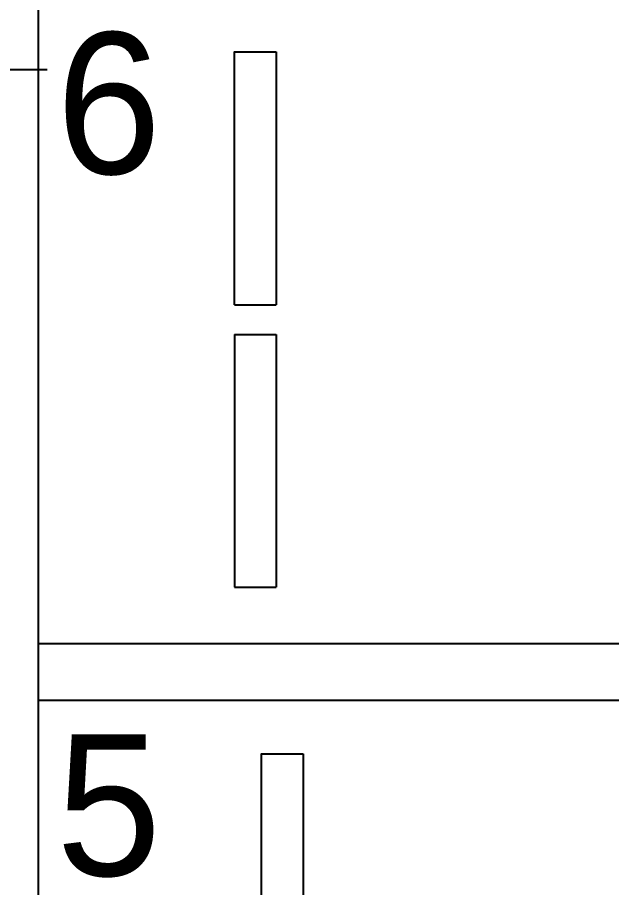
# Model space of a CAD drawing. Header units: metres. Extents: x 1 to 213, y 1 to 147.
# Drawn here: x 54.966 to 57.08, y 60.611 to 63.708 of the extents above; entities that cross this region are included whole.
import ezdxf

# ---------------------------------------------------------------- set-up
doc = ezdxf.new("R2010")
doc.units = ezdxf.units.M
doc.layers.add('00-BASE-ARQUITECTURA', color=8, linetype='Continuous')
doc.layers.add('00-BASE-TEXTO', color=8, linetype='Continuous')

msp = doc.modelspace()

# ---------------------------------------------------------------- linework, layer by layer
at = {"layer": '00-BASE-ARQUITECTURA'}
for points in [[(55.0404, 71.3845), (55.0404, 48.8844), (60.0357, 48.8738)], [(55.7389, 62.6851), (55.7389, 63.5846), (55.887, 63.5846)], [(55.887, 63.5846), (55.887, 62.6851)], [(55.0721, 63.5211), (53.0824, 63.5211)], [(55.7389, 62.6851), (55.887, 62.6851)], [(55.7389, 62.5792), (55.7389, 61.6796)], [(55.7389, 62.5792), (55.887, 62.5792)], [(55.887, 62.5792), (55.887, 61.6796)], [(55.7389, 61.6796), (55.887, 61.6796)], [(55.8341, 60.1874), (55.8341, 61.087), (55.9823, 61.087)], [(55.9823, 61.087), (55.9823, 60.1874)]]:
    msp.add_lwpolyline(points, dxfattribs=at)
msp.add_lwpolyline([(60.0357, 61.4785), (55.0404, 61.4785), (55.0404, 61.2775), (60.0357, 61.2775)], close=True, dxfattribs=at)

# ---------------------------------------------------------------- texts
at = {"layer": '00-BASE-TEXTO'}
for s, p in [('6', (55.1039, 63.1507)), ('5', (55.1039, 60.6531))]:
    msp.add_text(s, height=0.503, dxfattribs=at).set_placement(p)

doc.saveas('drawing.dxf')
